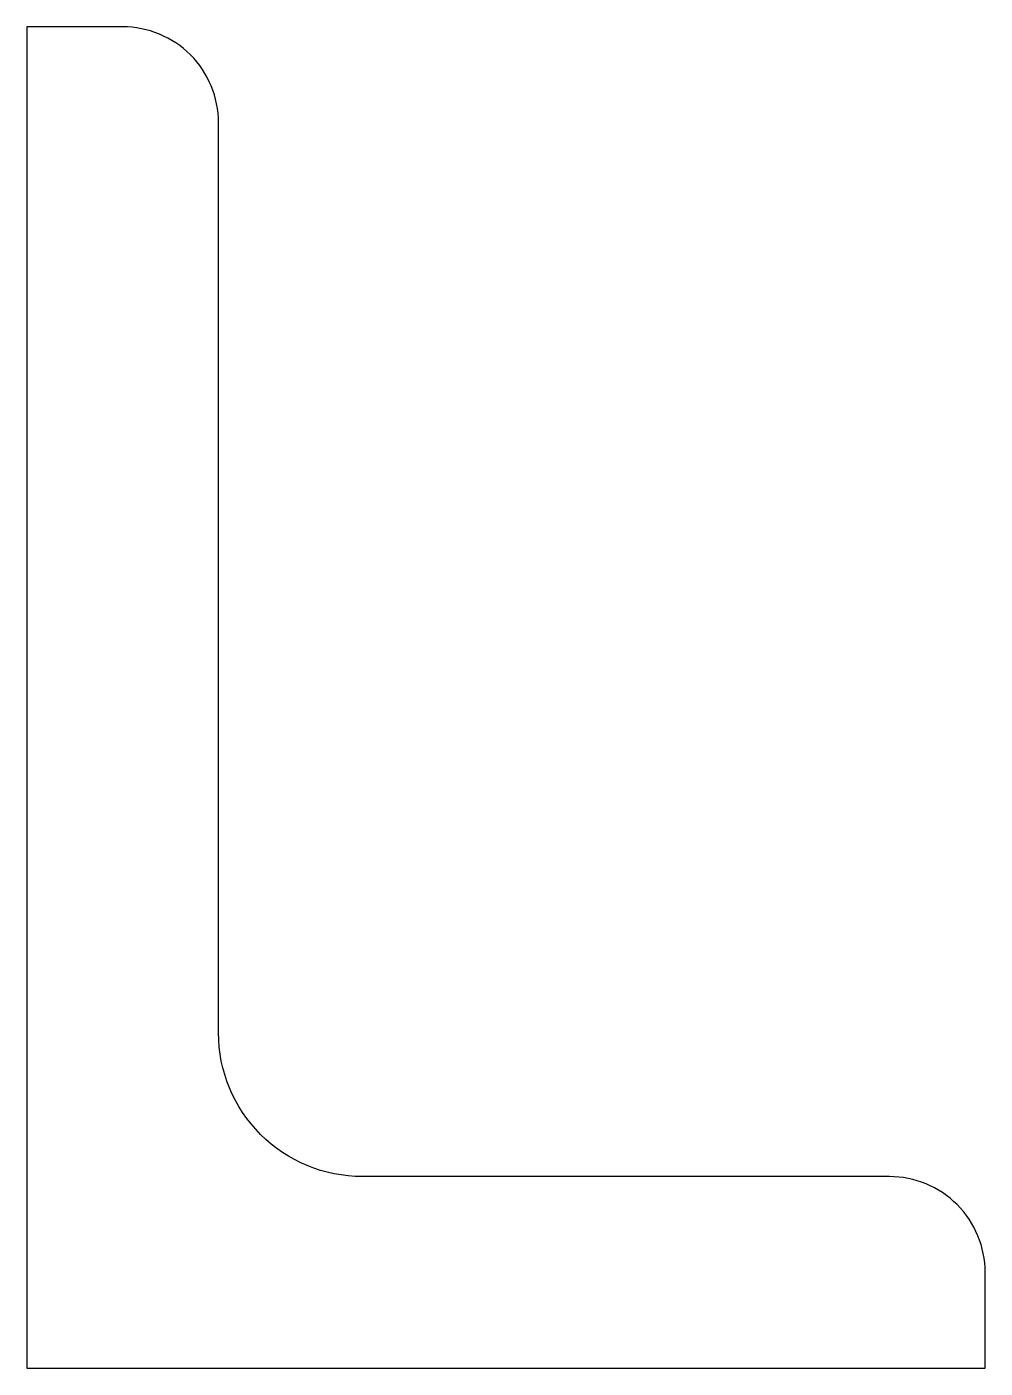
# Model space of a CAD drawing. Header units: inches. Extents: x -1.25 to 1.25, y -1.75 to 1.75.
import ezdxf

# ---------------------------------------------------------------- set-up
doc = ezdxf.new("R2010")
doc.units = ezdxf.units.IN
doc.layers.add('steel', color=7, linetype='Continuous')

msp = doc.modelspace()

# ---------------------------------------------------------------- linework, layer by layer
at = {"layer": 'steel'}
msp.add_lwpolyline([(-1.25, -1.75), (1.25, -1.75), (1.25, -1.5, 0.414214), (1, -1.25), (-0.375, -1.25, -0.414214), (-0.75, -0.875), (-0.75, 1.5, 0.414214), (-1, 1.75), (-1.25, 1.75), (-1.25, -1.75)], format="xyb", dxfattribs=at)

doc.saveas('drawing.dxf')
